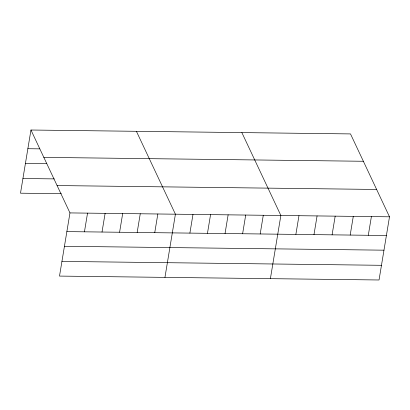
<?xml version="1.0" encoding="UTF-8"?>
<svg xmlns="http://www.w3.org/2000/svg" width="410" height="410" viewBox="0 0 410 410"><rect width="100%" height="100%" fill="white"/><g stroke="black" fill="none" stroke-linecap="round" stroke-linejoin="round"><path stroke-width="0.61" d="M30.96 130.016L69.966 212.913L59.506 276.084L379.04 279.984L389.5 216.808L350.494 133.916L30.96 130.016L20.5 193.192L61.3 193.689M84.445 231.819L87.54 213.123M102.018 232.034L105.114 213.338M119.592 232.25L122.687 213.554M137.165 232.465L140.261 213.769M154.744 232.68L157.835 213.984M164.953 277.37L175.413 214.199L136.407 131.302M189.891 233.105L192.987 214.409M207.465 233.321L210.561 214.625M225.039 233.536L228.134 214.84M242.612 233.751L245.708 215.055M260.191 233.966L263.281 215.27M270.4 278.656L280.86 215.486L241.854 132.589M295.871 234.397L298.967 215.706M313.978 234.622L317.073 215.926M332.085 234.843L335.18 216.147M350.191 235.063L353.287 216.367M368.298 235.284L371.393 216.588M27.865 148.712L39.79 148.856M43.829 157.373L363.368 161.268M25.435 163.39L46.776 163.651M22.929 178.514L54.315 178.893M57.093 185.556L376.626 189.456M69.966 212.913L389.5 216.808M66.871 231.604L386.404 235.504M64.442 246.282L383.975 250.182M61.936 261.406L381.469 265.306"/></g></svg>
